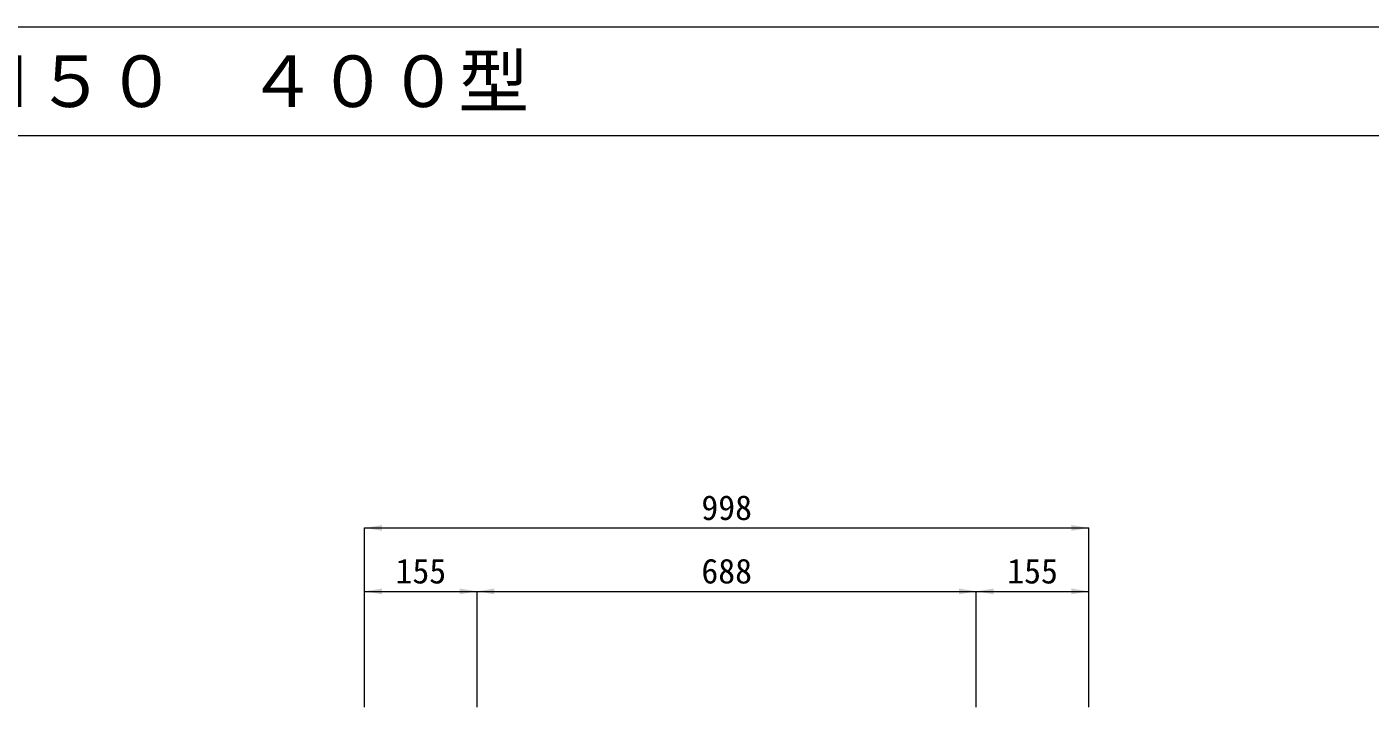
# Model space of a CAD drawing. Units: millimetres at full size. Extents: x 42559 to 133118, y -58351 to -47326.
# Drawn here: x 90577 to 92428, y -51118 to -50180 of the extents above; entities that cross this region are included whole.
import ezdxf
from ezdxf.enums import TextEntityAlignment as Align

# ---------------------------------------------------------------- set-up
doc = ezdxf.new("R2010")
doc.units = ezdxf.units.MM
doc.header["$LTSCALE"] = 23
doc.layers.add('図枠', color=7, linetype='Continuous', lineweight=5)
doc.layers.add('寸法線', color=7, linetype='Continuous', lineweight=13)
doc.styles.add('ＭＳ ゴシック', font='')
doc.styles.get('ＭＳ ゴシック').set_extended_font_data('MS Gothic')

# ---------------------------------------------------------------- blocks, each defined once
blk = doc.blocks.new('filled_arrow')
at = {"color": 0, "linetype": 'Continuous', "lineweight": -2}
blk.add_solid([(7.5, 1.25), (0, 0), (7.5, -1.25)], dxfattribs=at)

msp = doc.modelspace()

# ---------------------------------------------------------------- linework, layer by layer
at = {"layer": '図枠', "lineweight": 13}
for p, q in [((88501.2, -50180.02), (97501.2, -50180.02)), ((88501.2, -50330.02), (97501.2, -50330.02))]:
    msp.add_line(p, q, dxfattribs=at)
at = {"layer": '寸法線'}
for p, q in [((91042.75, -50871.1), (92040.75, -50871.1)), ((91042.75, -51118.28), (91042.75, -50871.1)), ((92040.75, -51118.28), (92040.75, -50871.1)), ((91042.75, -50958.6), (91197.75, -50958.6)), ((91042.75, -51118.28), (91042.75, -50958.6)), ((91197.75, -51118.28), (91197.75, -50958.6)), ((91197.75, -50958.6), (91885.75, -50958.6)), ((91197.75, -51118.28), (91197.75, -50958.6)), ((91885.75, -51118.28), (91885.75, -50958.6)), ((91885.75, -50958.6), (92040.75, -50958.6)), ((91885.75, -51118.28), (91885.75, -50958.6)), ((92040.75, -51118.28), (92040.75, -50958.6))]:
    msp.add_line(p, q, dxfattribs=at)

# ---------------------------------------------------------------- block references
at = {"layer": '寸法線', "xscale": 3.2, "yscale": 3.2}
for p in [(91042.75, -50871.1), (91042.75, -50958.6), (91197.75, -50958.6), (91885.75, -50958.6)]:
    msp.add_blockref('filled_arrow', p, dxfattribs=at)
at = {"layer": '寸法線', "xscale": 3.2, "yscale": 3.2, "rotation": 180}
for p in [(92040.75, -50871.1), (91197.75, -50958.6), (91885.75, -50958.6), (92040.75, -50958.6)]:
    msp.add_blockref('filled_arrow', p, dxfattribs=at)

# ---------------------------------------------------------------- texts
at = {"layer": '図枠', "style": 'ＭＳ ゴシック'}
msp.add_text('\u3000都市型側溝\u3000深型集水桝\u3000アングルタイプ Ｈ５０\u3000４００型', height=71.21, dxfattribs=at).set_placement((88501.2, -50255.02), align=Align.MIDDLE_LEFT)
at = {"layer": '寸法線', "style": 'ＭＳ ゴシック'}
for s, p in [('998', (91541.75, -50843.1)), ('155', (91120.25, -50930.6)), ('688', (91541.75, -50930.6)), ('155', (91963.25, -50930.6))]:
    msp.add_text(s, height=34.18, dxfattribs=at).set_placement(p, align=Align.MIDDLE_CENTER)

doc.saveas('drawing.dxf')
